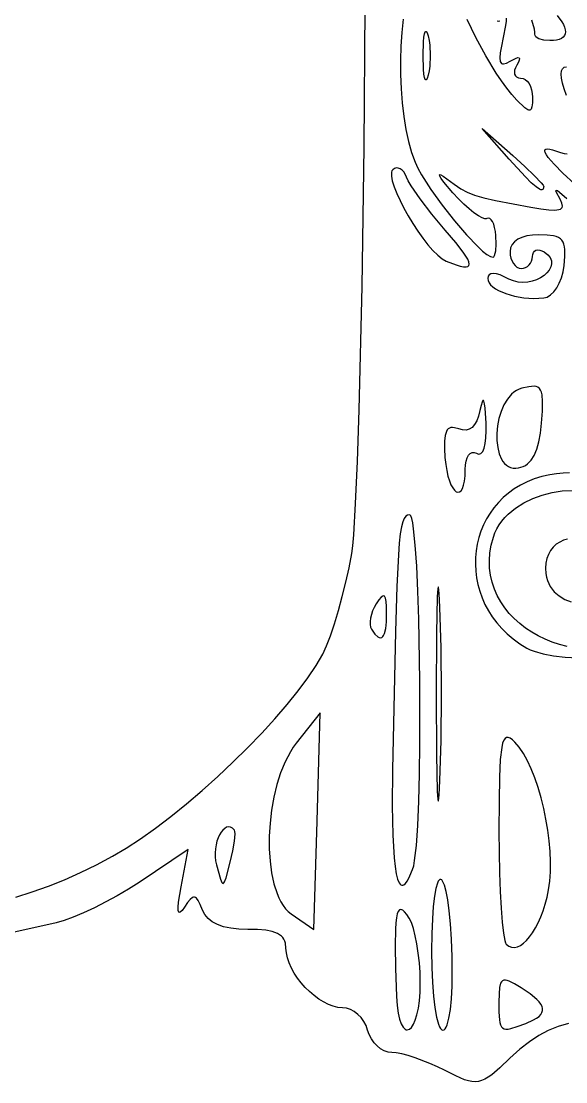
# Model space of a CAD drawing. Header units: millimetres. Extents: x 0.03 to 7.19, y 1.13 to 4.15.
# Drawn here: x 4.249 to 4.789, y 1.209 to 2.261 of the extents above; entities that cross this region are included whole.
import ezdxf

# ---------------------------------------------------------------- set-up
doc = ezdxf.new("R2010")
doc.units = ezdxf.units.MM

msp = doc.modelspace()

# ---------------------------------------------------------------- linework, layer by layer
at = {"flags": 128}
for points in [[(4.244059, 1.392191), (4.260468, 1.397275), (4.276571, 1.402995), (4.292472, 1.40937), (4.308279, 1.416423), (4.324097, 1.424176), (4.340032, 1.432649), (4.353587, 1.440638), (4.367877, 1.450007), (4.382728, 1.460592), (4.397969, 1.472226), (4.413427, 1.484743), (4.428929, 1.497977), (4.444303, 1.511761), (4.459376, 1.525931), (4.473975, 1.540318), (4.487927, 1.554758), (4.501061, 1.569084), (4.513204, 1.58313), (4.524182, 1.59673), (4.533824, 1.609717), (4.541956, 1.621926), (4.548407, 1.633191), (4.552121, 1.641269), (4.556039, 1.651416), (4.560042, 1.663225), (4.564013, 1.676286), (4.567833, 1.690191), (4.571385, 1.704529), (4.574551, 1.718892), (4.577212, 1.732872), (4.578213, 1.740436), (4.579194, 1.751366), (4.581087, 1.782452), (4.582872, 1.824389), (4.584529, 1.875438), (4.587376, 1.997916), (4.589464, 2.135974), (4.590631, 2.275698)], [(4.6281, 2.262939), (4.626759, 2.24988), (4.625896, 2.236221), (4.625511, 2.222175), (4.625607, 2.207954), (4.626187, 2.19377), (4.627252, 2.179834), (4.628805, 2.166357), (4.630847, 2.153553), (4.633382, 2.141632), (4.63641, 2.130807), (4.639935, 2.121288), (4.642771, 2.115345), (4.646434, 2.108724), (4.655759, 2.094033), (4.66695, 2.078387), (4.679048, 2.062957), (4.691091, 2.048915), (4.70212, 2.037435), (4.706955, 2.033021), (4.711175, 2.029687), (4.714662, 2.027579), (4.717296, 2.026844), (4.718151, 2.027282), (4.718885, 2.028536), (4.719943, 2.033144), (4.72038, 2.039963), (4.720101, 2.048288)], [(4.73015, 2.263948), (4.730178, 2.260936), (4.729726, 2.256682), (4.727365, 2.244635), (4.725543, 2.236214), (4.724439, 2.229539), (4.724077, 2.224524), (4.724483, 2.221083), (4.724983, 2.219926), (4.725684, 2.219131), (4.726591, 2.218686), (4.727705, 2.218581), (4.730572, 2.219347), (4.73431, 2.221344), (4.740081, 2.22441), (4.741935, 2.224931), (4.743098, 2.224778), (4.74357, 2.223952), (4.743349, 2.222453), (4.742434, 2.220283), (4.740824, 2.217441), (4.739471, 2.214868), (4.738673, 2.212467), (4.738413, 2.21029), (4.738678, 2.208391), (4.73945, 2.206821), (4.740714, 2.205634), (4.742455, 2.204884), (4.744657, 2.204622), (4.747021, 2.204233), (4.749228, 2.203119), (4.751228, 2.201357), (4.752973, 2.199026), (4.754415, 2.196203), (4.755505, 2.192967), (4.756194, 2.189395), (4.756435, 2.185566), (4.756324, 2.180078), (4.755914, 2.176099), (4.755091, 2.173609), (4.754488, 2.172917), (4.753738, 2.172589), (4.752828, 2.172623), (4.751742, 2.173016), (4.748987, 2.174873), (4.74074, 2.182788), (4.735903, 2.188195), (4.730859, 2.194547), (4.725681, 2.201703), (4.72044, 2.209525), (4.710055, 2.226602), (4.700277, 2.24466), (4.691676, 2.262578)], [(4.780997, 2.266761), (4.785562, 2.260472), (4.787142, 2.257623), (4.788255, 2.254981), (4.788901, 2.252554), (4.789079, 2.250351), (4.78879, 2.248377), (4.788034, 2.246642), (4.786812, 2.245153), (4.785124, 2.243917), (4.78297, 2.242943), (4.78035, 2.242237), (4.777264, 2.241808), (4.773712, 2.241663), (4.767572, 2.242174), (4.762723, 2.243566), (4.760934, 2.244525), (4.75965, 2.245624), (4.758931, 2.246836), (4.758837, 2.248135), (4.758812, 2.250077), (4.758279, 2.253122), (4.755883, 2.261903)], [(4.721426, 2.261349), (4.722834, 2.260915), (4.724144, 2.261342)], [(4.647893, 2.226844), (4.648295, 2.240409), (4.648765, 2.245215), (4.649388, 2.248597), (4.650141, 2.250475), (4.65056, 2.250825), (4.651004, 2.25077), (4.651956, 2.2494), (4.652976, 2.246288), (4.653892, 2.241985), (4.654547, 2.237204), (4.65507, 2.226844), (4.654547, 2.216484), (4.653892, 2.211702), (4.652976, 2.207399), (4.651956, 2.204287), (4.651004, 2.202918), (4.65056, 2.202862), (4.650141, 2.203212), (4.649388, 2.20509), (4.648765, 2.208472), (4.648295, 2.213278), (4.647893, 2.226844)], [(4.790032, 2.187233), (4.787721, 2.193773), (4.786071, 2.199496), (4.785081, 2.204386), (4.784751, 2.208425), (4.785081, 2.211597), (4.786071, 2.213883), (4.787721, 2.215267), (4.790032, 2.215733)], [(4.733365, 2.124066), (4.706435, 2.154622), (4.73699, 2.127677), (4.748854, 2.116938), (4.75857, 2.107597), (4.765135, 2.100658), (4.766922, 2.098401), (4.767546, 2.097122), (4.76711, 2.094608), (4.766549, 2.093927), (4.765746, 2.093642), (4.76469, 2.093761), (4.76337, 2.094291), (4.759898, 2.09662), (4.755246, 2.100696), (4.749329, 2.106584), (4.733365, 2.124066)], [(4.797976, 2.09951), (4.786541, 2.11037), (4.777929, 2.119139), (4.772116, 2.125872), (4.770252, 2.128491), (4.769079, 2.130622), (4.768594, 2.132269), (4.768793, 2.133442), (4.769675, 2.134145), (4.771236, 2.134385), (4.773473, 2.13417), (4.776384, 2.133506), (4.784212, 2.130858), (4.787669, 2.129796), (4.79072, 2.12941)], [(4.669976, 2.053538), (4.656664, 2.069406), (4.644964, 2.084646), (4.636142, 2.097526), (4.633206, 2.102541), (4.631462, 2.106316), (4.630222, 2.109166), (4.628735, 2.111519), (4.627059, 2.113345), (4.625249, 2.114615), (4.623361, 2.115298), (4.621453, 2.115367), (4.619579, 2.11479), (4.617796, 2.113538), (4.617033, 2.112503), (4.616565, 2.111114), (4.616458, 2.10737), (4.617365, 2.102496), (4.619174, 2.096683), (4.621774, 2.090121), (4.625053, 2.083001), (4.628901, 2.075512), (4.633206, 2.067845), (4.637856, 2.060191), (4.642741, 2.05274), (4.647749, 2.045682), (4.652768, 2.039208), (4.657689, 2.033508), (4.662398, 2.028772), (4.666786, 2.025191), (4.67074, 2.022955), (4.680853, 2.019208), (4.684818, 2.018063), (4.688054, 2.017421), (4.690563, 2.017294), (4.692342, 2.017695), (4.693392, 2.018637), (4.693712, 2.020132), (4.693303, 2.022193), (4.692164, 2.024833), (4.687693, 2.0319), (4.680298, 2.041435), (4.669976, 2.053538)], [(4.720101, 2.048288), (4.71963, 2.052509), (4.718907, 2.056271), (4.717968, 2.059504), (4.71685, 2.062139), (4.715587, 2.064106), (4.714217, 2.065335), (4.712774, 2.065757), (4.711296, 2.065302), (4.710425, 2.065004), (4.709307, 2.065019), (4.706402, 2.065934), (4.70272, 2.067942), (4.698398, 2.070939), (4.693576, 2.074821), (4.688391, 2.079484), (4.682983, 2.084822), (4.67749, 2.090733), (4.668616, 2.101255), (4.665964, 2.104892), (4.66453, 2.107378), (4.664338, 2.108662), (4.664715, 2.108836), (4.66541, 2.10869), (4.667768, 2.107411), (4.671435, 2.104774), (4.678789, 2.099218), (4.68523, 2.094847), (4.691653, 2.091355), (4.698954, 2.088438), (4.708027, 2.08579), (4.719769, 2.083106), (4.754837, 2.076413), (4.764694, 2.074754), (4.772537, 2.073789), (4.778483, 2.073547), (4.782645, 2.074063), (4.784093, 2.074613), (4.785138, 2.075365), (4.785795, 2.076322), (4.786078, 2.077487), (4.785578, 2.08046), (4.783754, 2.084316), (4.780256, 2.091033), (4.779712, 2.092755), (4.779756, 2.093209), (4.780016, 2.093392), (4.7812, 2.092949), (4.783295, 2.091429), (4.790351, 2.085177)], [(4.787726, 2.018608), (4.788527, 2.027441), (4.788547, 2.034423), (4.78821, 2.037285), (4.787614, 2.039762), (4.786738, 2.04188), (4.78556, 2.043665), (4.784059, 2.045143), (4.782214, 2.046339), (4.780003, 2.04728), (4.777406, 2.047992), (4.770967, 2.048832), (4.762726, 2.049066), (4.756349, 2.04878), (4.750701, 2.047936), (4.745819, 2.046557), (4.74174, 2.044665), (4.738503, 2.042281), (4.736144, 2.039427), (4.734702, 2.036126), (4.734212, 2.032399), (4.734439, 2.029051), (4.735089, 2.025928), (4.736117, 2.023098), (4.737476, 2.020628), (4.739122, 2.018589), (4.741009, 2.017048), (4.743092, 2.016073), (4.745324, 2.015733), (4.747556, 2.015973), (4.749638, 2.016661), (4.751525, 2.017748), (4.753171, 2.019188), (4.75453, 2.02093), (4.755558, 2.022928), (4.756208, 2.025133), (4.756435, 2.027497), (4.756672, 2.029713), (4.757353, 2.031498), (4.758429, 2.03283), (4.759853, 2.033693), (4.761577, 2.034066), (4.763554, 2.033932), (4.765735, 2.033272), (4.768074, 2.032066), (4.771619, 2.029352), (4.77395, 2.026433), (4.775163, 2.023381), (4.775354, 2.02027), (4.77462, 2.017175), (4.773057, 2.014169), (4.770762, 2.011325), (4.767831, 2.008719), (4.764359, 2.006423), (4.760445, 2.004511), (4.756183, 2.003058), (4.751671, 2.002136), (4.747005, 2.001821), (4.742281, 2.002185), (4.737596, 2.003302), (4.733046, 2.005247), (4.728385, 2.007554), (4.724236, 2.009224), (4.720634, 2.010258), (4.717612, 2.010653), (4.715203, 2.010408), (4.71344, 2.009524), (4.712358, 2.007998), (4.71199, 2.00583), (4.712327, 2.003644), (4.713307, 2.00151), (4.714881, 1.999445), (4.717001, 1.997464), (4.719619, 1.995586), (4.722687, 1.993826), (4.729982, 1.990729), (4.738499, 1.988308), (4.747855, 1.986697), (4.757666, 1.98603), (4.767546, 1.986441), (4.771012, 1.987398), (4.774359, 1.989469), (4.777513, 1.992535), (4.780396, 1.996477), (4.782935, 2.001175), (4.785054, 2.006509), (4.786676, 2.01236), (4.787726, 2.018608)], [(4.765379, 1.862163), (4.766249, 1.874298), (4.766484, 1.883655), (4.76593, 1.89051), (4.765309, 1.893086), (4.764433, 1.895139), (4.763283, 1.896704), (4.761839, 1.897816), (4.760083, 1.898508), (4.757994, 1.898816), (4.752744, 1.898414), (4.745935, 1.896885), (4.74312, 1.895932), (4.740468, 1.894603), (4.73798, 1.892927), (4.735657, 1.890931), (4.731512, 1.88609), (4.728042, 1.880302), (4.725257, 1.87379), (4.723166, 1.866774), (4.721779, 1.859478), (4.721105, 1.852123), (4.721154, 1.844931), (4.721936, 1.838124), (4.72346, 1.831923), (4.725735, 1.826551), (4.727158, 1.824246), (4.728772, 1.82223), (4.730579, 1.820533), (4.73258, 1.819181), (4.734776, 1.818203), (4.737168, 1.817627), (4.739758, 1.817479), (4.742546, 1.817788), (4.747302, 1.819271), (4.749459, 1.820413), (4.751471, 1.821829), (4.755074, 1.825507), (4.758134, 1.830345), (4.760673, 1.836388), (4.762712, 1.843677), (4.764273, 1.852254), (4.765379, 1.862163)], [(4.689768, 1.816385), (4.689995, 1.820841), (4.690645, 1.824727), (4.691672, 1.827978), (4.693032, 1.830528), (4.694678, 1.83231), (4.696565, 1.83326), (4.698647, 1.833312), (4.700879, 1.832399), (4.702091, 1.831816), (4.703235, 1.831601), (4.704307, 1.831746), (4.705306, 1.832242), (4.707071, 1.83425), (4.708506, 1.837554), (4.709587, 1.842083), (4.710291, 1.847765), (4.710595, 1.854528), (4.710476, 1.862302), (4.709517, 1.877101), (4.708893, 1.881561), (4.708169, 1.884068), (4.707769, 1.884591), (4.707343, 1.884628), (4.706412, 1.883245), (4.705374, 1.879927), (4.704226, 1.874677), (4.70287, 1.86916), (4.701131, 1.864554), (4.699019, 1.860866), (4.696546, 1.858106), (4.693721, 1.856283), (4.690554, 1.855406), (4.687058, 1.855483), (4.68324, 1.856524), (4.679008, 1.857757), (4.677201, 1.85794), (4.675592, 1.857817), (4.674176, 1.857377), (4.672946, 1.856608), (4.671897, 1.855497), (4.671023, 1.854033), (4.669777, 1.849995), (4.66916, 1.844397), (4.669126, 1.837143), (4.669629, 1.828135), (4.670334, 1.821311), (4.671328, 1.815172), (4.672566, 1.809747), (4.674, 1.805061), (4.675586, 1.801143), (4.677277, 1.798019), (4.679026, 1.795716), (4.680787, 1.79426), (4.682514, 1.79368), (4.684161, 1.794002), (4.685682, 1.795253), (4.68703, 1.79746), (4.688158, 1.800649), (4.689022, 1.804849), (4.689574, 1.810085), (4.689768, 1.816385)], [(4.793151, 1.812892), (4.786722, 1.812665), (4.780155, 1.812034), (4.773462, 1.810983), (4.765596, 1.809194), (4.758153, 1.806879), (4.751136, 1.804067), (4.744551, 1.800788), (4.7384, 1.797071), (4.732688, 1.792946), (4.727419, 1.788442), (4.722596, 1.783589), (4.718223, 1.778416), (4.714305, 1.772953), (4.710845, 1.767229), (4.707846, 1.761275), (4.705314, 1.755118), (4.703251, 1.74879), (4.701662, 1.74232), (4.700551, 1.735736), (4.699921, 1.729069), (4.699776, 1.722348), (4.700121, 1.715603), (4.700958, 1.708863), (4.702292, 1.702158), (4.704128, 1.695517), (4.706467, 1.688969), (4.709316, 1.682545), (4.712677, 1.676274), (4.716554, 1.670185), (4.720952, 1.664308), (4.725874, 1.658673), (4.731323, 1.653308), (4.737305, 1.648244), (4.743822, 1.64351), (4.750879, 1.639135), (4.754206, 1.637457), (4.757997, 1.635945), (4.766851, 1.633407), (4.777202, 1.631502), (4.78881, 1.630208), (4.801435, 1.629506)], [(4.79086, 1.640867), (4.783356, 1.642756), (4.776052, 1.645125), (4.768982, 1.647954), (4.762179, 1.651226), (4.755679, 1.654923), (4.749514, 1.659027), (4.74372, 1.663521), (4.73833, 1.668387), (4.733378, 1.673606), (4.728899, 1.679161), (4.724927, 1.685033), (4.721495, 1.691206), (4.718638, 1.697661), (4.71639, 1.704381), (4.714786, 1.711346), (4.713858, 1.718541), (4.713642, 1.725946), (4.714171, 1.733544), (4.715479, 1.741317), (4.717601, 1.749247), (4.719163, 1.753459), (4.721108, 1.757499), (4.723414, 1.761363), (4.726057, 1.765046), (4.729015, 1.768543), (4.732267, 1.771849), (4.735789, 1.774961), (4.73956, 1.777872), (4.747756, 1.783078), (4.756675, 1.787428), (4.766139, 1.790888), (4.775968, 1.793418), (4.785982, 1.794983), (4.796002, 1.795546)], [(4.637601, 1.419635), (4.638637, 1.423279), (4.639589, 1.428519), (4.64125, 1.443343), (4.642593, 1.463207), (4.643624, 1.487214), (4.644352, 1.514464), (4.644785, 1.54406), (4.644794, 1.606691), (4.643714, 1.667919), (4.642785, 1.695759), (4.641607, 1.720553), (4.640188, 1.741402), (4.638535, 1.757406), (4.637623, 1.763311), (4.636656, 1.767668), (4.635635, 1.770364), (4.635104, 1.771055), (4.63456, 1.771288), (4.632553, 1.770993), (4.630759, 1.769923), (4.62916, 1.767801), (4.627737, 1.76435), (4.626472, 1.759294), (4.625346, 1.752355), (4.62434, 1.743257), (4.623436, 1.731722), (4.621861, 1.700236), (4.620472, 1.655683), (4.617657, 1.51851), (4.61736, 1.482773), (4.617873, 1.453653), (4.619188, 1.431182), (4.620145, 1.422449), (4.621301, 1.415391), (4.622654, 1.410009), (4.624205, 1.406309), (4.625053, 1.405091), (4.625951, 1.404295), (4.626898, 1.403921), (4.627893, 1.403969), (4.628937, 1.404441), (4.63003, 1.405337), (4.632361, 1.408401), (4.634885, 1.413166), (4.637601, 1.419635)], [(4.791016, 1.7472), (4.787111, 1.746092), (4.783424, 1.744373), (4.78002, 1.74208), (4.776964, 1.739248), (4.774319, 1.735914), (4.772151, 1.732115), (4.770524, 1.727888), (4.769502, 1.723268), (4.76915, 1.718292), (4.769532, 1.712997), (4.770211, 1.709482), (4.771208, 1.706179), (4.772506, 1.703087), (4.774087, 1.700208), (4.775933, 1.697542), (4.778028, 1.69509), (4.78289, 1.690832), (4.788536, 1.68744), (4.794823, 1.684919)], [(4.664685, 1.679622), (4.663924, 1.693404), (4.663215, 1.699467), (4.663048, 1.699818), (4.662885, 1.699714), (4.662574, 1.698164), (4.662015, 1.689847), (4.661204, 1.653586), (4.660907, 1.59351), (4.661204, 1.533434), (4.662015, 1.497174), (4.662574, 1.488857), (4.662885, 1.487306), (4.663048, 1.487202), (4.663215, 1.487553), (4.663924, 1.493616), (4.664685, 1.507399), (4.665857, 1.547629), (4.666247, 1.59351), (4.665857, 1.639392), (4.664685, 1.679622)], [(4.61181, 1.674066), (4.611655, 1.680566), (4.611257, 1.685454), (4.610574, 1.688767), (4.609565, 1.690538), (4.608925, 1.690857), (4.608188, 1.690805), (4.606401, 1.689601), (4.604164, 1.686963), (4.601435, 1.682927), (4.599497, 1.679505), (4.597906, 1.675962), (4.59668, 1.672402), (4.595839, 1.668927), (4.595403, 1.665639), (4.59539, 1.662642), (4.59582, 1.660037), (4.596712, 1.657927), (4.600132, 1.653088), (4.603157, 1.650253), (4.604515, 1.649581), (4.605767, 1.649401), (4.606908, 1.64971), (4.607938, 1.650507), (4.608853, 1.651788), (4.60965, 1.653549), (4.61088, 1.658505), (4.611608, 1.665352), (4.61181, 1.674066)], [(4.542754, 1.46751), (4.54574, 1.57483), (4.522226, 1.544927), (4.519192, 1.540778), (4.516336, 1.536288), (4.511158, 1.526395), (4.5067, 1.515459), (4.502967, 1.503695), (4.499967, 1.491317), (4.497705, 1.478536), (4.496188, 1.465568), (4.495423, 1.452625), (4.495415, 1.439921), (4.496172, 1.427668), (4.4977, 1.416081), (4.500006, 1.405372), (4.503095, 1.395756), (4.504935, 1.391424), (4.506974, 1.387445), (4.509212, 1.383846), (4.51165, 1.380653), (4.514289, 1.377894), (4.517129, 1.375594), (4.539462, 1.360191), (4.542754, 1.46751)], [(4.772407, 1.399302), (4.773637, 1.407875), (4.77428, 1.417157), (4.774367, 1.427012), (4.773928, 1.437305), (4.772994, 1.447902), (4.771597, 1.458667), (4.769767, 1.469467), (4.767534, 1.480167), (4.764929, 1.490631), (4.761984, 1.500725), (4.758729, 1.510314), (4.755194, 1.519263), (4.751411, 1.527438), (4.74741, 1.534704), (4.743223, 1.540926), (4.738879, 1.545969), (4.736454, 1.548215), (4.734285, 1.549781), (4.732358, 1.550591), (4.73066, 1.550567), (4.729176, 1.549633), (4.727893, 1.547712), (4.726798, 1.544726), (4.725876, 1.540599), (4.724497, 1.528613), (4.723649, 1.511139), (4.72322, 1.48756), (4.723101, 1.45726), (4.723676, 1.416111), (4.724351, 1.39769), (4.725244, 1.381316), (4.726325, 1.367447), (4.727566, 1.356542), (4.728937, 1.349058), (4.729661, 1.346743), (4.730407, 1.345455), (4.732951, 1.343477), (4.735662, 1.34241), (4.738505, 1.342213), (4.741448, 1.342841), (4.744457, 1.344253), (4.747498, 1.346406), (4.75054, 1.349257), (4.753548, 1.352764), (4.756488, 1.356884), (4.759329, 1.361574), (4.762036, 1.366791), (4.764577, 1.372494), (4.766917, 1.378639), (4.769025, 1.385184), (4.770866, 1.392086), (4.772407, 1.399302)], [(4.460907, 1.45851), (4.459026, 1.46045), (4.457088, 1.46154), (4.455126, 1.461846), (4.453175, 1.461433), (4.451269, 1.460366), (4.449442, 1.45871), (4.447727, 1.45653), (4.446159, 1.453891), (4.444771, 1.450857), (4.443597, 1.447495), (4.442673, 1.443869), (4.44203, 1.440044), (4.441704, 1.436084), (4.441728, 1.432056), (4.442136, 1.428024), (4.442962, 1.424052), (4.446914, 1.410105), (4.448367, 1.406713), (4.449032, 1.405926), (4.449683, 1.40575), (4.45034, 1.40619), (4.451022, 1.40725), (4.452543, 1.411243), (4.456768, 1.426844), (4.459307, 1.437936), (4.460936, 1.447604), (4.461516, 1.454809), (4.461369, 1.457162), (4.460907, 1.45851)], [(4.792197, 1.266811), (4.781764, 1.263835), (4.771992, 1.259915), (4.762608, 1.254925), (4.753342, 1.24874), (4.743921, 1.241232), (4.734074, 1.232274), (4.724107, 1.222896), (4.716036, 1.216022), (4.712499, 1.213485), (4.70918, 1.211527), (4.705995, 1.210133), (4.702858, 1.209286), (4.699685, 1.208973), (4.696391, 1.209175), (4.69289, 1.20988), (4.689097, 1.211069), (4.680297, 1.214843), (4.66931, 1.220372), (4.662108, 1.223902), (4.654669, 1.227197), (4.639933, 1.232788), (4.633066, 1.23494), (4.626819, 1.236567), (4.621408, 1.237596), (4.617046, 1.237955), (4.61326, 1.238408), (4.6095, 1.239708), (4.605863, 1.241763), (4.602449, 1.244483), (4.599354, 1.247775), (4.596679, 1.251549), (4.59452, 1.255713), (4.592976, 1.260177), (4.591418, 1.264641), (4.589207, 1.268806), (4.586445, 1.272579), (4.583235, 1.275872), (4.579679, 1.278591), (4.575881, 1.280646), (4.571941, 1.281946), (4.567962, 1.282399), (4.563431, 1.282789), (4.558758, 1.283916), (4.554004, 1.285716), (4.549227, 1.288127), (4.544487, 1.291085), (4.539846, 1.294527), (4.535362, 1.298389), (4.531096, 1.302608), (4.527108, 1.30712), (4.523456, 1.311863), (4.520202, 1.316773), (4.517406, 1.321786), (4.515126, 1.32684), (4.513424, 1.33187), (4.512359, 1.336814), (4.51199, 1.341608), (4.511511, 1.346341), (4.510894, 1.348412), (4.51001, 1.350292), (4.508848, 1.351989), (4.507394, 1.353507), (4.505638, 1.354853), (4.503568, 1.356033), (4.498438, 1.357916), (4.49191, 1.359203), (4.483889, 1.359941), (4.474282, 1.360177), (4.465253, 1.36047), (4.457219, 1.361353), (4.450168, 1.36283), (4.444089, 1.364906), (4.438969, 1.367587), (4.434796, 1.370876), (4.431557, 1.37478), (4.42924, 1.379302), (4.427037, 1.38471), (4.425065, 1.388635), (4.423206, 1.391094), (4.422281, 1.39178), (4.421339, 1.392108), (4.420366, 1.392078), (4.419346, 1.391694), (4.417105, 1.389872), (4.414499, 1.386661), (4.411407, 1.38208), (4.409008, 1.378737), (4.407175, 1.377059), (4.406471, 1.376847), (4.405907, 1.377055), (4.4052, 1.378736), (4.405054, 1.382111), (4.405467, 1.387189), (4.407962, 1.402497), (4.415018, 1.439247), (4.366282, 1.406788), (4.355811, 1.400111), (4.344728, 1.393585), (4.333369, 1.387373), (4.32207, 1.381641), (4.311169, 1.37655), (4.301001, 1.372267), (4.291903, 1.368953), (4.284212, 1.366774), (4.200879, 1.348024)], [(4.676643, 1.332983), (4.675967, 1.35042), (4.674993, 1.365642), (4.673767, 1.378633), (4.672337, 1.389381), (4.67075, 1.397873), (4.669053, 1.404096), (4.667293, 1.408036), (4.666404, 1.409146), (4.665518, 1.409681), (4.66464, 1.409638), (4.663775, 1.409016), (4.66293, 1.407814), (4.662111, 1.40603), (4.660573, 1.400708), (4.659209, 1.393037), (4.658066, 1.383005), (4.657191, 1.370599), (4.656632, 1.355804), (4.656435, 1.338608), (4.656651, 1.32235), (4.657276, 1.307415), (4.658273, 1.294065), (4.659605, 1.282559), (4.661235, 1.273157), (4.663126, 1.266119), (4.664158, 1.263568), (4.665242, 1.261706), (4.666373, 1.260565), (4.667546, 1.260177), (4.668728, 1.260528), (4.669843, 1.261563), (4.67089, 1.263256), (4.671864, 1.26558), (4.67358, 1.272014), (4.674964, 1.280653), (4.67599, 1.291282), (4.67663, 1.303689), (4.676857, 1.31766), (4.676643, 1.332983)], [(4.645143, 1.307399), (4.644892, 1.317225), (4.644232, 1.32705), (4.643208, 1.336611), (4.641865, 1.345646), (4.640249, 1.353893), (4.638405, 1.361091), (4.636377, 1.366976), (4.634212, 1.371288), (4.631795, 1.374798), (4.629632, 1.377416), (4.627715, 1.379093), (4.626037, 1.379782), (4.624589, 1.379435), (4.623365, 1.378003), (4.622357, 1.37544), (4.621556, 1.371696), (4.620956, 1.366725), (4.620548, 1.360477), (4.620279, 1.343962), (4.620688, 1.321768), (4.621712, 1.29351), (4.622332, 1.28453), (4.623345, 1.277029), (4.624691, 1.270971), (4.626309, 1.266321), (4.62814, 1.263044), (4.630123, 1.261103), (4.631154, 1.260623), (4.632199, 1.260464), (4.634308, 1.26109), (4.636389, 1.262947), (4.638383, 1.265998), (4.640228, 1.270208), (4.641867, 1.275542), (4.643237, 1.281963), (4.64428, 1.289437), (4.644936, 1.297928), (4.645143, 1.307399)], [(4.749962, 1.266913), (4.757581, 1.270316), (4.760521, 1.272057), (4.762878, 1.273839), (4.764653, 1.275671), (4.765843, 1.277563), (4.766448, 1.279526), (4.766466, 1.281569), (4.765896, 1.283704), (4.764736, 1.285939), (4.762985, 1.288285), (4.760642, 1.290753), (4.754175, 1.296092), (4.745324, 1.302038), (4.738623, 1.306055), (4.733408, 1.308654), (4.731301, 1.309385), (4.729497, 1.30972), (4.727974, 1.309642), (4.726707, 1.309139), (4.725676, 1.308195), (4.724855, 1.306796), (4.723759, 1.302577), (4.723235, 1.296367), (4.723101, 1.288052), (4.723192, 1.278023), (4.723652, 1.270548), (4.724109, 1.267699), (4.724763, 1.265405), (4.725651, 1.263639), (4.726808, 1.262373), (4.728268, 1.261579), (4.730068, 1.26123), (4.732242, 1.261297), (4.734826, 1.261753), (4.741363, 1.263722), (4.749962, 1.266913)]]:
    msp.add_lwpolyline(points, dxfattribs=at)

doc.saveas('drawing.dxf')
